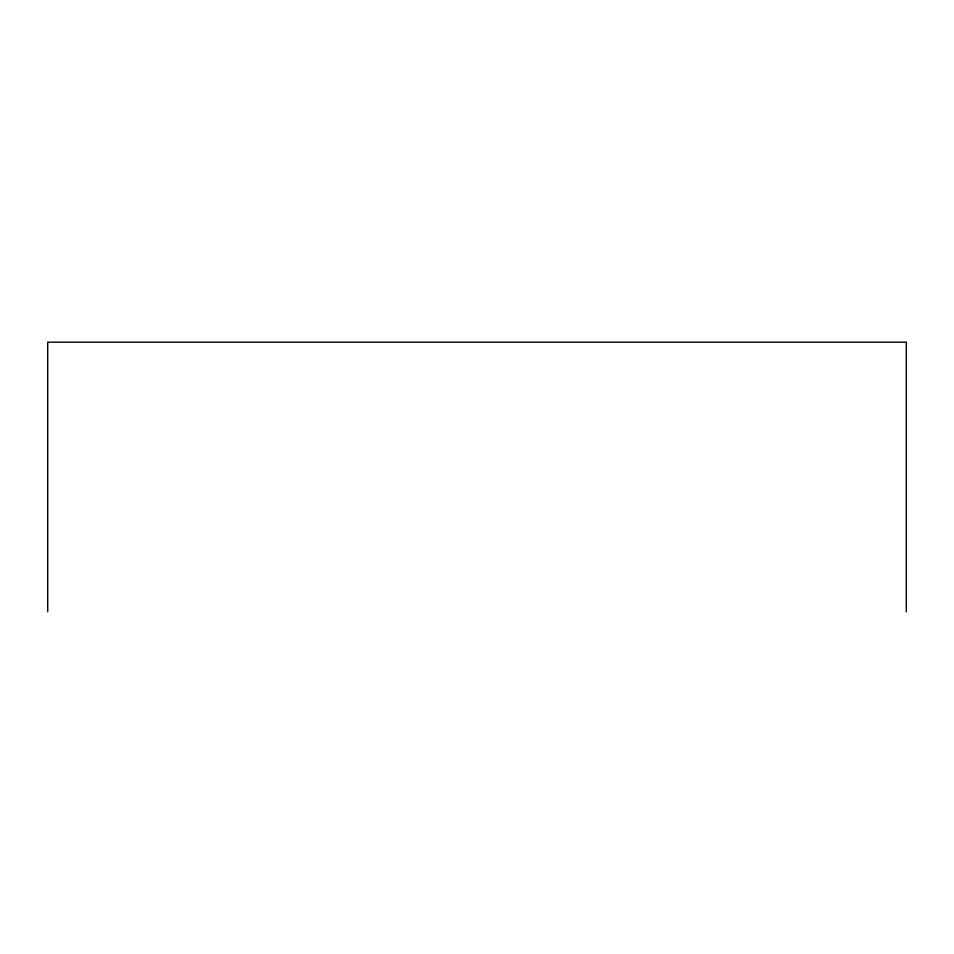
<?xml version="1.0" encoding="UTF-8"?>
<svg xmlns="http://www.w3.org/2000/svg" width="954" height="954" viewBox="0 0 954 954"><rect width="100%" height="100%" fill="white"/><g stroke="black" fill="none" stroke-linecap="round" stroke-linejoin="round"><path stroke-width="1.43" d="M906.3 611.8L906.3 342.2L47.7 342.2L47.7 611.8"/></g></svg>
